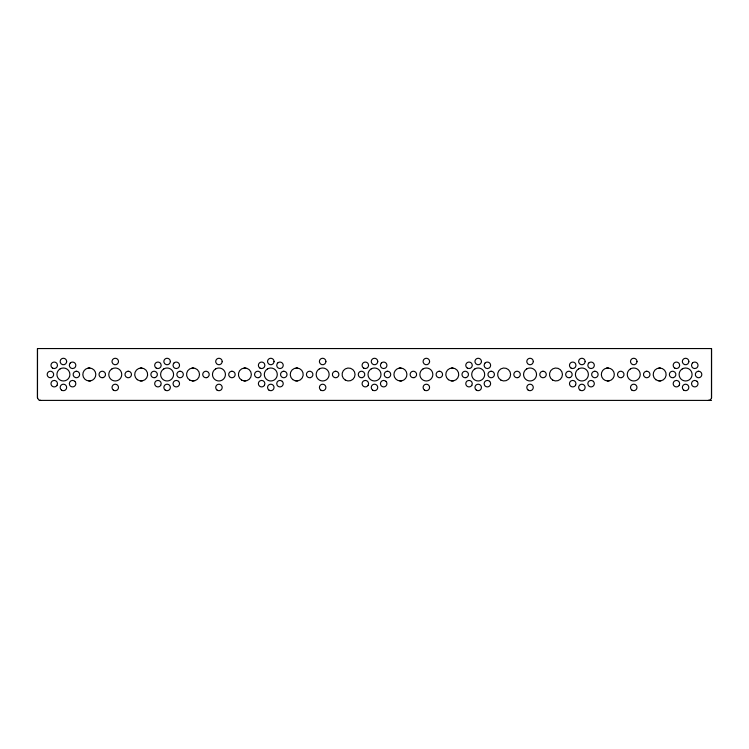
<?xml version="1.0" encoding="UTF-8"?>
<svg xmlns="http://www.w3.org/2000/svg" width="749" height="749" viewBox="0 0 749 749"><rect width="100%" height="100%" fill="white"/><g stroke="black" fill="none" stroke-linecap="round" stroke-linejoin="round"><path stroke-width="1.12" d="M708.282 400.406L710.38 399.891L711.513 398.056L711.522 348.557L37.478 348.557L37.45 397.607L38.62 399.891L40.718 400.406M711.513 398.056L711.522 348.557M88.054 368.134L89.74 368.021A6.479 6.479 0 0 1 90.47 380.867L88.785 380.941M90.61 380.838L88.916 380.951A6.479 6.479 0 0 1 88.185 368.105L89.871 368.031M399.142 368.134L400.837 368.021A6.479 6.479 0 0 1 401.567 380.867L399.882 380.941M401.707 380.838L400.013 380.951A6.479 6.479 0 0 1 399.283 368.105L400.968 368.031M606.54 368.134L608.235 368.021A6.479 6.479 0 0 1 608.965 380.867L607.28 380.941M609.096 380.838L607.411 380.951A6.479 6.479 0 0 1 606.681 368.105L608.366 368.031M192.044 368.077L193.738 368.04M192.315 380.932L194.01 380.895M140.25 368.068L141.935 368.049M451.347 368.068L453.033 368.049M658.745 368.068L660.431 368.049M140.419 380.923L142.104 380.904M451.516 380.923L453.201 380.904M658.914 380.923L660.599 380.904M39.837 400.397L711.522 400.406M244.099 368.049L245.794 368.068M243.959 380.904L245.653 380.923M295.995 368.049L297.681 368.077M295.771 380.895L297.456 380.923M37.478 348.557L37.487 398.056M66.642 361.524L66.53 362.366A3.239 3.239 0 0 1 60.276 362.366L60.163 361.524A3.239 3.239 0 0 1 63.403 358.284A3.239 3.239 0 0 1 66.642 361.524M118.492 361.524L118.379 362.366A3.239 3.239 0 0 1 112.125 362.366L112.013 361.524A3.239 3.239 0 0 1 115.252 358.284A3.239 3.239 0 0 1 118.492 361.524M170.341 361.524L170.229 362.366A3.239 3.239 0 0 1 163.975 362.366L163.862 361.524A3.239 3.239 0 0 1 167.102 358.284A3.239 3.239 0 0 1 170.341 361.524M222.191 361.524L222.078 362.366A3.239 3.239 0 0 1 215.824 362.366L215.712 361.524A3.239 3.239 0 0 1 218.951 358.284A3.239 3.239 0 0 1 222.191 361.524M274.04 361.524L273.928 362.366A3.239 3.239 0 0 1 267.674 362.366L267.562 361.524A3.239 3.239 0 0 1 270.801 358.284A3.239 3.239 0 0 1 274.04 361.524M325.89 361.524L325.778 362.366A3.239 3.239 0 0 1 319.523 362.366L319.411 361.524A3.239 3.239 0 0 1 322.65 358.284A3.239 3.239 0 0 1 325.89 361.524M377.739 361.524L377.627 362.366A3.239 3.239 0 0 1 371.373 362.366L371.261 361.524A3.239 3.239 0 0 1 374.5 358.284A3.239 3.239 0 0 1 377.739 361.524M429.589 361.524L429.477 362.366A3.239 3.239 0 0 1 423.222 362.366L423.11 361.524A3.239 3.239 0 0 1 426.35 358.284A3.239 3.239 0 0 1 429.589 361.524M481.438 361.524L481.326 362.366A3.239 3.239 0 0 1 475.072 362.366L474.96 361.524A3.239 3.239 0 0 1 478.199 358.284A3.239 3.239 0 0 1 481.438 361.524M533.288 361.524L533.176 362.366A3.239 3.239 0 0 1 526.921 362.366L526.809 361.524A3.239 3.239 0 0 1 530.049 358.284A3.239 3.239 0 0 1 533.288 361.524M585.138 361.524L585.025 362.366A3.239 3.239 0 0 1 578.771 362.366L578.659 361.524A3.239 3.239 0 0 1 581.898 358.284A3.239 3.239 0 0 1 585.138 361.524M636.987 361.524L636.875 362.366A3.239 3.239 0 0 1 630.621 362.366L630.508 361.524A3.239 3.239 0 0 1 633.748 358.284A3.239 3.239 0 0 1 636.987 361.524M688.837 361.524L688.724 362.366A3.239 3.239 0 0 1 682.47 362.366L682.358 361.524A3.239 3.239 0 0 1 685.597 358.284A3.239 3.239 0 0 1 688.837 361.524M70.275 363.031L69.76 363.696A3.239 3.239 0 0 0 74.188 368.124L74.863 367.609A3.239 3.239 0 0 0 74.863 363.031A3.239 3.239 0 0 0 70.275 363.031M57.046 385.276L56.531 385.941A3.239 3.239 0 0 1 51.943 385.941A3.239 3.239 0 0 1 51.943 381.363L52.617 380.848A3.239 3.239 0 0 1 57.046 385.276M173.974 363.031L173.459 363.696A3.239 3.239 0 0 0 177.888 368.124L178.562 367.609A3.239 3.239 0 0 0 178.562 363.031A3.239 3.239 0 0 0 173.974 363.031M160.745 385.276L160.23 385.941A3.239 3.239 0 0 1 155.642 385.941A3.239 3.239 0 0 1 155.642 381.363L156.316 380.848A3.239 3.239 0 0 1 160.745 385.276M277.673 363.031L277.158 363.696A3.239 3.239 0 0 0 281.587 368.124L282.261 367.609A3.239 3.239 0 0 0 282.261 363.031A3.239 3.239 0 0 0 277.673 363.031M264.444 385.276L263.929 385.941A3.239 3.239 0 0 1 259.341 385.941A3.239 3.239 0 0 1 259.341 381.363L260.015 380.848A3.239 3.239 0 0 1 264.444 385.276M381.372 363.031L380.857 363.696A3.239 3.239 0 0 0 385.286 368.124L385.96 367.609A3.239 3.239 0 0 0 385.96 363.031A3.239 3.239 0 0 0 381.372 363.031M368.143 385.276L367.628 385.941A3.239 3.239 0 0 1 363.04 385.941A3.239 3.239 0 0 1 363.04 381.363L363.714 380.848A3.239 3.239 0 0 1 368.143 385.276M485.071 363.031L484.556 363.696A3.239 3.239 0 0 0 488.985 368.124L489.659 367.609A3.239 3.239 0 0 0 489.659 363.031A3.239 3.239 0 0 0 485.071 363.031M471.842 385.276L471.327 385.941A3.239 3.239 0 0 1 466.739 385.941A3.239 3.239 0 0 1 466.739 381.363L467.413 380.848A3.239 3.239 0 0 1 471.842 385.276M588.77 363.031L588.255 363.696A3.239 3.239 0 0 0 592.684 368.124L593.358 367.609A3.239 3.239 0 0 0 593.358 363.031A3.239 3.239 0 0 0 588.77 363.031M575.541 385.276L575.026 385.941A3.239 3.239 0 0 1 570.438 385.941A3.239 3.239 0 0 1 570.438 381.363L571.113 380.848A3.239 3.239 0 0 1 575.541 385.276M692.469 363.031L691.954 363.696A3.239 3.239 0 0 0 696.383 368.124L697.057 367.609A3.239 3.239 0 0 0 697.057 363.031A3.239 3.239 0 0 0 692.469 363.031M679.24 385.276L678.725 385.941A3.239 3.239 0 0 1 674.137 385.941A3.239 3.239 0 0 1 674.137 381.363L674.812 380.848A3.239 3.239 0 0 1 679.24 385.276M60.079 368.92L58.759 369.969A6.479 6.479 0 0 0 57.842 377.805L58.89 379.134A6.479 6.479 0 0 0 66.727 380.052L68.047 379.003A6.479 6.479 0 0 0 68.974 371.167L67.925 369.837A6.479 6.479 0 0 0 60.079 368.92M111.929 368.92L110.609 369.969A6.479 6.479 0 0 0 109.691 377.805L110.74 379.134A6.479 6.479 0 0 0 118.576 380.052L119.896 379.003A6.479 6.479 0 0 0 120.823 371.167L119.774 369.837A6.479 6.479 0 0 0 111.929 368.92M163.778 368.92L162.458 369.969A6.479 6.479 0 0 0 161.541 377.805L162.589 379.134A6.479 6.479 0 0 0 170.426 380.052L171.746 379.003A6.479 6.479 0 0 0 172.673 371.167L171.624 369.837A6.479 6.479 0 0 0 163.778 368.92M215.628 368.92L214.308 369.969A6.479 6.479 0 0 0 213.39 377.805L214.439 379.134A6.479 6.479 0 0 0 222.275 380.052L223.595 379.003A6.479 6.479 0 0 0 224.522 371.167L223.474 369.837A6.479 6.479 0 0 0 215.628 368.92M267.477 368.92L266.157 369.969A6.479 6.479 0 0 0 265.23 377.805L266.288 379.134A6.479 6.479 0 0 0 274.125 380.052L275.445 379.003A6.479 6.479 0 0 0 276.372 371.167L275.314 369.837A6.479 6.479 0 0 0 267.477 368.92M319.327 368.92L318.007 369.969A6.479 6.479 0 0 0 317.08 377.805L318.138 379.134A6.479 6.479 0 0 0 325.974 380.052L327.294 379.003A6.479 6.479 0 0 0 328.221 371.167L327.163 369.837A6.479 6.479 0 0 0 319.327 368.92M371.176 368.92L369.856 369.969A6.479 6.479 0 0 0 368.929 377.805L369.987 379.134A6.479 6.479 0 0 0 377.824 380.052L379.144 379.003A6.479 6.479 0 0 0 380.071 371.167L379.013 369.837A6.479 6.479 0 0 0 371.176 368.92M423.026 368.92L421.706 369.969A6.479 6.479 0 0 0 420.779 377.805L421.837 379.134A6.479 6.479 0 0 0 429.673 380.052L430.993 379.003A6.479 6.479 0 0 0 431.92 371.167L430.862 369.837A6.479 6.479 0 0 0 423.026 368.92M474.875 368.92L473.555 369.969A6.479 6.479 0 0 0 472.628 377.805L473.686 379.134A6.479 6.479 0 0 0 481.523 380.052L482.843 379.003A6.479 6.479 0 0 0 483.77 371.167L482.712 369.837A6.479 6.479 0 0 0 474.875 368.92M526.725 368.92L525.405 369.969A6.479 6.479 0 0 0 524.478 377.805L525.526 379.134A6.479 6.479 0 0 0 533.372 380.052L534.692 379.003A6.479 6.479 0 0 0 535.61 371.167L534.561 369.837A6.479 6.479 0 0 0 526.725 368.92M578.574 368.92L577.254 369.969A6.479 6.479 0 0 0 576.327 377.805L577.376 379.134A6.479 6.479 0 0 0 585.222 380.052L586.542 379.003A6.479 6.479 0 0 0 587.459 371.167L586.411 369.837A6.479 6.479 0 0 0 578.574 368.92M630.424 368.92L629.104 369.969A6.479 6.479 0 0 0 628.177 377.805L629.226 379.134A6.479 6.479 0 0 0 637.071 380.052L638.391 379.003A6.479 6.479 0 0 0 639.309 371.167L638.26 369.837A6.479 6.479 0 0 0 630.424 368.92M682.273 368.92L680.953 369.969A6.479 6.479 0 0 0 680.026 377.805L681.075 379.134A6.479 6.479 0 0 0 688.921 380.052L690.241 379.003A6.479 6.479 0 0 0 691.158 371.167L690.11 369.837A6.479 6.479 0 0 0 682.273 368.92M76.37 371.242L75.527 371.354A3.239 3.239 0 0 0 75.527 377.618L76.37 377.73A3.239 3.239 0 0 0 79.609 374.481A3.239 3.239 0 0 0 76.37 371.242M51.278 377.618L50.445 377.73A3.239 3.239 0 0 1 47.196 374.481A3.239 3.239 0 0 1 50.445 371.242L51.278 371.354A3.239 3.239 0 0 1 51.278 377.618M128.219 371.242L127.377 371.354A3.239 3.239 0 0 0 127.377 377.618L128.219 377.73A3.239 3.239 0 0 0 131.459 374.481A3.239 3.239 0 0 0 128.219 371.242M103.128 377.618L102.295 377.73A3.239 3.239 0 0 1 99.046 374.481A3.239 3.239 0 0 1 102.295 371.242L103.128 371.354A3.239 3.239 0 0 1 103.128 377.618M180.069 371.242L179.226 371.354A3.239 3.239 0 0 0 179.226 377.618L180.069 377.73A3.239 3.239 0 0 0 183.308 374.481A3.239 3.239 0 0 0 180.069 371.242M154.977 377.618L154.144 377.73A3.239 3.239 0 0 1 150.895 374.481A3.239 3.239 0 0 1 154.144 371.242L154.977 371.354A3.239 3.239 0 0 1 154.977 377.618M231.918 371.242L231.076 371.354A3.239 3.239 0 0 0 231.076 377.618L231.918 377.73A3.239 3.239 0 0 0 235.158 374.481A3.239 3.239 0 0 0 231.918 371.242M206.827 377.618L205.994 377.73A3.239 3.239 0 0 1 202.745 374.481A3.239 3.239 0 0 1 205.994 371.242L206.827 371.354A3.239 3.239 0 0 1 206.827 377.618M283.768 371.242L282.925 371.354A3.239 3.239 0 0 0 282.925 377.618L283.768 377.73A3.239 3.239 0 0 0 287.007 374.481A3.239 3.239 0 0 0 283.768 371.242M258.677 377.618L257.843 377.73A3.239 3.239 0 0 1 254.594 374.481A3.239 3.239 0 0 1 257.843 371.242L258.677 371.354A3.239 3.239 0 0 1 258.677 377.618M335.618 371.242L334.775 371.354A3.239 3.239 0 0 0 334.775 377.618L335.618 377.73A3.239 3.239 0 0 0 338.857 374.481A3.239 3.239 0 0 0 335.618 371.242M310.526 377.618L309.693 377.73A3.239 3.239 0 0 1 306.444 374.481A3.239 3.239 0 0 1 309.693 371.242L310.526 371.354A3.239 3.239 0 0 1 310.526 377.618M387.458 371.242L386.624 371.354A3.239 3.239 0 0 0 386.624 377.618L387.458 377.73A3.239 3.239 0 0 0 390.706 374.481A3.239 3.239 0 0 0 387.458 371.242M362.376 377.618L361.542 377.73A3.239 3.239 0 0 1 358.294 374.481A3.239 3.239 0 0 1 361.542 371.242L362.376 371.354A3.239 3.239 0 0 1 362.376 377.618M439.307 371.242L438.474 371.354A3.239 3.239 0 0 0 438.474 377.618L439.307 377.73A3.239 3.239 0 0 0 442.556 374.481A3.239 3.239 0 0 0 439.307 371.242M414.225 377.618L413.382 377.73A3.239 3.239 0 0 1 410.143 374.481A3.239 3.239 0 0 1 413.382 371.242L414.225 371.354A3.239 3.239 0 0 1 414.225 377.618M491.157 371.242L490.323 371.354A3.239 3.239 0 0 0 490.323 377.618L491.157 377.73A3.239 3.239 0 0 0 494.406 374.481A3.239 3.239 0 0 0 491.157 371.242M466.075 377.618L465.232 377.73A3.239 3.239 0 0 1 461.993 374.481A3.239 3.239 0 0 1 465.232 371.242L466.075 371.354A3.239 3.239 0 0 1 466.075 377.618M543.006 371.242L542.173 371.354A3.239 3.239 0 0 0 542.173 377.618L543.006 377.73A3.239 3.239 0 0 0 546.255 374.481A3.239 3.239 0 0 0 543.006 371.242M517.924 377.618L517.082 377.73A3.239 3.239 0 0 1 513.842 374.481A3.239 3.239 0 0 1 517.082 371.242L517.924 371.354A3.239 3.239 0 0 1 517.924 377.618M594.856 371.242L594.023 371.354A3.239 3.239 0 0 0 594.023 377.618L594.856 377.73A3.239 3.239 0 0 0 598.105 374.481A3.239 3.239 0 0 0 594.856 371.242M569.774 377.618L568.931 377.73A3.239 3.239 0 0 1 565.692 374.481A3.239 3.239 0 0 1 568.931 371.242L569.774 371.354A3.239 3.239 0 0 1 569.774 377.618M646.705 371.242L645.872 371.354A3.239 3.239 0 0 0 645.872 377.618L646.705 377.73A3.239 3.239 0 0 0 649.954 374.481A3.239 3.239 0 0 0 646.705 371.242M621.623 377.618L620.781 377.73A3.239 3.239 0 0 1 617.541 374.481A3.239 3.239 0 0 1 620.781 371.242L621.623 371.354A3.239 3.239 0 0 1 621.623 377.618M698.555 371.242L697.722 371.354A3.239 3.239 0 0 0 697.722 377.618L698.555 377.73A3.239 3.239 0 0 0 701.804 374.481A3.239 3.239 0 0 0 698.555 371.242M673.473 377.618L672.63 377.73A3.239 3.239 0 0 1 669.391 374.481A3.239 3.239 0 0 1 672.63 371.242L673.473 371.354A3.239 3.239 0 0 1 673.473 377.618M697.057 381.363L696.383 380.848A3.239 3.239 0 0 0 691.954 385.276L692.469 385.941A3.239 3.239 0 0 0 697.057 385.941A3.239 3.239 0 0 0 697.057 381.363M674.812 368.124L674.137 367.609A3.239 3.239 0 0 1 674.137 363.031A3.239 3.239 0 0 1 678.725 363.031L679.24 363.696A3.239 3.239 0 0 1 674.812 368.124M593.358 381.363L592.684 380.848A3.239 3.239 0 0 0 588.255 385.276L588.77 385.941A3.239 3.239 0 0 0 593.358 385.941A3.239 3.239 0 0 0 593.358 381.363M571.113 368.124L570.438 367.609A3.239 3.239 0 0 1 570.438 363.031A3.239 3.239 0 0 1 575.026 363.031L575.541 363.696A3.239 3.239 0 0 1 571.113 368.124M489.659 381.363L488.985 380.848A3.239 3.239 0 0 0 484.556 385.276L485.071 385.941A3.239 3.239 0 0 0 489.659 385.941A3.239 3.239 0 0 0 489.659 381.363M467.413 368.124L466.739 367.609A3.239 3.239 0 0 1 466.739 363.031A3.239 3.239 0 0 1 471.327 363.031L471.842 363.696A3.239 3.239 0 0 1 467.413 368.124M385.96 381.363L385.286 380.848A3.239 3.239 0 0 0 380.857 385.276L381.372 385.941A3.239 3.239 0 0 0 385.96 385.941A3.239 3.239 0 0 0 385.96 381.363M363.714 368.124L363.04 367.609A3.239 3.239 0 0 1 363.04 363.031A3.239 3.239 0 0 1 367.628 363.031L368.143 363.696A3.239 3.239 0 0 1 363.714 368.124M282.261 381.363L281.587 380.848A3.239 3.239 0 0 0 277.158 385.276L277.673 385.941A3.239 3.239 0 0 0 282.261 385.941A3.239 3.239 0 0 0 282.261 381.363M260.015 368.124L259.341 367.609A3.239 3.239 0 0 1 259.341 363.031A3.239 3.239 0 0 1 263.929 363.031L264.444 363.696A3.239 3.239 0 0 1 260.015 368.124M178.562 381.363L177.888 380.848A3.239 3.239 0 0 0 173.459 385.276L173.974 385.941A3.239 3.239 0 0 0 178.562 385.941A3.239 3.239 0 0 0 178.562 381.363M156.316 368.124L155.642 367.609A3.239 3.239 0 0 1 155.642 363.031A3.239 3.239 0 0 1 160.23 363.031L160.745 363.696A3.239 3.239 0 0 1 156.316 368.124M74.863 381.363L74.188 380.848A3.239 3.239 0 0 0 69.76 385.276L70.275 385.941A3.239 3.239 0 0 0 74.863 385.941A3.239 3.239 0 0 0 74.863 381.363M52.617 368.124L51.943 367.609A3.239 3.239 0 0 1 51.943 363.031A3.239 3.239 0 0 1 56.531 363.031L57.046 363.696A3.239 3.239 0 0 1 52.617 368.124M552.734 380.099A6.479 6.479 0 0 0 562.452 374.481A6.479 6.479 0 0 0 552.734 368.873A6.479 6.479 0 0 0 552.734 380.099M500.884 380.099A6.479 6.479 0 0 0 510.603 374.481A6.479 6.479 0 0 0 500.884 368.873A6.479 6.479 0 0 0 500.884 380.099M655.796 379.677A6.479 6.479 0 0 0 666.104 375.249A6.479 6.479 0 0 0 657.116 368.527A6.479 6.479 0 0 0 655.796 379.677M579.941 390.032A3.239 3.239 0 0 0 585.109 387.851A3.239 3.239 0 0 0 580.634 384.462A3.239 3.239 0 0 0 579.941 390.032M631.791 390.032A3.239 3.239 0 0 0 636.959 387.851A3.239 3.239 0 0 0 632.484 384.462A3.239 3.239 0 0 0 631.791 390.032M216.995 390.032A3.239 3.239 0 0 0 222.172 387.851A3.239 3.239 0 0 0 217.687 384.462A3.239 3.239 0 0 0 216.995 390.032M683.64 390.032A3.239 3.239 0 0 0 688.808 387.851A3.239 3.239 0 0 0 684.333 384.462A3.239 3.239 0 0 0 683.64 390.032M137.301 379.677A6.479 6.479 0 0 0 147.609 375.249A6.479 6.479 0 0 0 138.621 368.527A6.479 6.479 0 0 0 137.301 379.677M61.446 390.032A3.239 3.239 0 0 0 66.624 387.851A3.239 3.239 0 0 0 62.139 384.462A3.239 3.239 0 0 0 61.446 390.032M372.543 390.032A3.239 3.239 0 0 0 377.711 387.851A3.239 3.239 0 0 0 373.236 384.462A3.239 3.239 0 0 0 372.543 390.032M448.398 379.677A6.479 6.479 0 0 0 458.706 375.249A6.479 6.479 0 0 0 449.718 368.527A6.479 6.479 0 0 0 448.398 379.677M424.393 390.032A3.239 3.239 0 0 0 429.561 387.851A3.239 3.239 0 0 0 425.086 384.462A3.239 3.239 0 0 0 424.393 390.032M113.296 390.032A3.239 3.239 0 0 0 118.473 387.851A3.239 3.239 0 0 0 113.988 384.462A3.239 3.239 0 0 0 113.296 390.032M268.844 390.032A3.239 3.239 0 0 0 274.022 387.851A3.239 3.239 0 0 0 269.537 384.462A3.239 3.239 0 0 0 268.844 390.032M241.637 380.099A6.479 6.479 0 0 0 251.355 374.481A6.479 6.479 0 0 0 241.637 368.873A6.479 6.479 0 0 0 241.637 380.099M189.787 380.099A6.479 6.479 0 0 0 199.506 374.481A6.479 6.479 0 0 0 189.787 368.873A6.479 6.479 0 0 0 189.787 380.099M345.336 380.099A6.479 6.479 0 0 0 355.054 374.481A6.479 6.479 0 0 0 345.336 368.873A6.479 6.479 0 0 0 345.336 380.099M292.69 379.556A6.479 6.479 0 0 0 303.139 375.446A6.479 6.479 0 0 0 294.348 368.452A6.479 6.479 0 0 0 292.69 379.556M165.145 390.032A3.239 3.239 0 0 0 170.323 387.851A3.239 3.239 0 0 0 165.838 384.462A3.239 3.239 0 0 0 165.145 390.032M476.242 390.032A3.239 3.239 0 0 0 481.41 387.851A3.239 3.239 0 0 0 476.935 384.462A3.239 3.239 0 0 0 476.242 390.032M320.694 390.032A3.239 3.239 0 0 0 325.862 387.851A3.239 3.239 0 0 0 321.387 384.462A3.239 3.239 0 0 0 320.694 390.032M528.092 390.032A3.239 3.239 0 0 0 533.26 387.851A3.239 3.239 0 0 0 528.785 384.462A3.239 3.239 0 0 0 528.092 390.032"/></g></svg>
